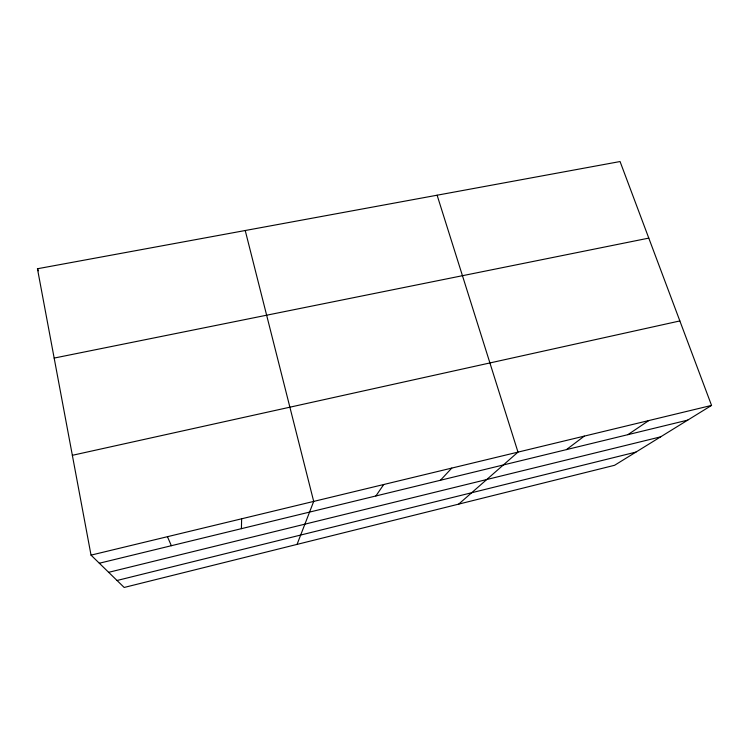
<?xml version="1.0" encoding="UTF-8"?>
<svg xmlns="http://www.w3.org/2000/svg" width="749" height="749" viewBox="0 0 749 749"><rect width="100%" height="100%" fill="white"/><g stroke="black" fill="none" stroke-linecap="round" stroke-linejoin="round"><path stroke-width="1.12" d="M241.412 528.672L241.637 518.795M297.053 544.392L313.7 501.409L245.232 230.514M375.886 495.969L383.722 484.519M440.449 480.259L451.787 468.088M458.688 504.124L517.99 452.124L437.116 195.208M566.441 449.615L584.314 436.115M627.896 434.673L648.803 420.554M711.55 405.415L614.573 465.288L124.175 587.459L91.032 555.131L37.45 268.751L620.06 161.541L711.55 405.415L91.032 555.131M117.022 580.484L635.948 452.096M108.652 572.32L660.655 436.845M99.336 563.229L687.76 420.105M72.353 455.308L679.858 320.937M54.162 358.078L648.784 238.116M37.45 268.751L38.405 270.792M167.448 536.696L171.362 545.712"/></g></svg>
